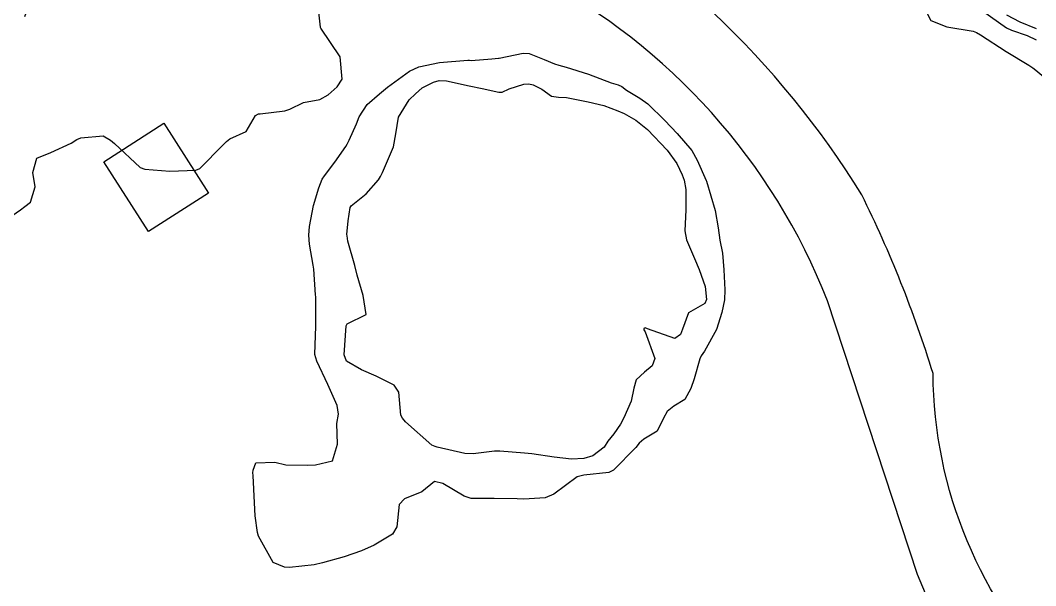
# Model space of a CAD drawing. Header units: metres. Extents: x 292545 to 299085, y 7450245 to 7463078.
# Drawn here: x 296590.5 to 296658.6, y 7454496.8 to 7454534.7 of the extents above; entities that cross this region are included whole.
import ezdxf

# ---------------------------------------------------------------- set-up
doc = ezdxf.new("R2010")
doc.units = ezdxf.units.M
for name, color, linetype in [('Curvas de Nivel 1m', 11, 'Continuous'), ('Curvas de Nivel 5m', 15, 'Continuous'), ('Edificações', 30, 'Continuous'), ('Vias Primárias', 230, 'Continuous')]:
    doc.layers.add(name, color=color, linetype=linetype)

msp = doc.modelspace()

# ---------------------------------------------------------------- linework, layer by layer
at = {"layer": 'Curvas de Nivel 1m', "flags": 128}
for points, elevation in [([(296589.636, 7454521.399), (296590.515, 7454522.009), (296590.806, 7454522.23), (296591.184, 7454522.513), (296591.502, 7454523.541), (296591.35, 7454524.512), (296591.605, 7454525.462), (296592.557, 7454525.859), (296593.92, 7454526.48), (296594.306, 7454526.735), (296594.568, 7454526.831), (296596.055, 7454526.971), (296596.566, 7454526.675), (296596.819, 7454526.447), (296598.547, 7454524.848), (296598.849, 7454524.728), (296600.545, 7454524.601), (296602.273, 7454524.656), (296602.547, 7454524.769), (296604.121, 7454526.357), (296604.335, 7454526.584), (296604.569, 7454526.762), (296605.659, 7454527.257), (296606.293, 7454528.333), (296606.484, 7454528.441), (296606.594, 7454528.456), (296608.257, 7454528.653), (296608.598, 7454528.773), (296609.508, 7454529.202), (296610.604, 7454529.422), (296611.155, 7454529.727), (296611.768, 7454530.268), (296612.099, 7454530.787), (296611.975, 7454532.267), (296610.662, 7454534.213), (296610.639, 7454534.257), (296610.635, 7454534.28), (296610.45, 7454536.052)], 677), ([(296651.037, 7454535.805), (296651.598, 7454534.722), (296652.668, 7454534.296), (296654.437, 7454533.99), (296654.664, 7454533.903), (296654.919, 7454533.757), (296656.646, 7454532.635), (296658.18, 7454531.717), (296658.447, 7454531.529), (296658.63, 7454531.376), (296660.342, 7454529.967)], 677), ([(296655.06, 7454535.376), (296656.668, 7454534.236), (296656.999, 7454534.068), (296658.055, 7454533.719), (296658.659, 7454533.417)], 676)]:
    msp.add_lwpolyline(points, dxfattribs=dict(at, elevation=elevation))
for points, elevation in [([(296624.244, 7454532.519), (296624.639, 7454532.495), (296625.65, 7454532.105), (296626.349, 7454531.813), (296626.629, 7454531.722), (296627.12, 7454531.594), (296628.623, 7454531.111), (296630.141, 7454530.531), (296630.616, 7454530.387), (296630.856, 7454530.287), (296631.171, 7454530.042), (296632.07, 7454529.49), (296632.604, 7454529.121), (296633.755, 7454528.008), (296634.58, 7454527.135), (296635.551, 7454525.985), (296635.924, 7454525.347), (296636.52, 7454523.97), (296636.542, 7454523.922), (296637.12, 7454521.964), (296637.318, 7454520.785), (296637.449, 7454519.966), (296637.621, 7454519.1), (296637.716, 7454517.961), (296637.783, 7454516.63), (296637.745, 7454515.96), (296637.565, 7454515.094), (296637.21, 7454513.968), (296636.408, 7454512.509), (296636.188, 7454512.199), (296636.089, 7454511.983), (296635.716, 7454510.654), (296635.493, 7454509.989), (296635.093, 7454509.265), (296634.361, 7454508.809), (296633.896, 7454508.466), (296633.659, 7454508.007), (296633.226, 7454507.124), (296632.332, 7454506.604), (296632.034, 7454506.317), (296631.811, 7454506.028), (296630.307, 7454504.506), (296629.994, 7454504.365), (296628.304, 7454504.184), (296627.862, 7454504.077), (296626.291, 7454502.904), (296625.728, 7454502.666), (296624.287, 7454502.572), (296623.83, 7454502.582), (296622.288, 7454502.619), (296620.746, 7454502.622), (296620.289, 7454502.758), (296618.862, 7454503.619), (296618.299, 7454503.759), (296617.434, 7454503.056), (296616.287, 7454502.587), (296615.925, 7454502.215), (296615.775, 7454500.703), (296615.481, 7454500.222), (296614.245, 7454499.487), (296613.394, 7454499.096), (296612.237, 7454498.7), (296610.781, 7454498.282), (296610.232, 7454498.163), (296608.564, 7454497.972), (296608.23, 7454497.998), (296607.468, 7454498.318), (296606.491, 7454500.087), (296606.426, 7454500.328), (296606.27, 7454501.455), (296606.22, 7454502.331), (296606.124, 7454504.155), (296606.109, 7454504.333), (296606.119, 7454504.519), (296606.313, 7454505.007), (296607.572, 7454505.059), (296608.311, 7454504.875), (296609.766, 7454504.841), (296610.312, 7454504.868), (296611.442, 7454505.147), (296611.781, 7454506.268), (296611.731, 7454507.653), (296611.858, 7454508.265), (296611.771, 7454508.854), (296611.138, 7454510.272), (296610.396, 7454511.836), (296610.274, 7454512.282), (296610.326, 7454514.185), (296610.327, 7454514.281), (296610.323, 7454516.163), (296610.321, 7454516.282), (296610.203, 7454518.016), (296610.164, 7454518.285), (296609.902, 7454519.704), (296609.86, 7454520.289), (296609.903, 7454520.888), (296610.167, 7454522.285), (296610.535, 7454523.487), (296610.768, 7454524.05), (296610.908, 7454524.276), (296611.617, 7454525.205), (296612.341, 7454526.262), (296612.427, 7454526.4), (296612.569, 7454526.672), (296613.061, 7454527.78), (296613.249, 7454528.253), (296613.784, 7454529.065), (296614.609, 7454529.8), (296615.134, 7454530.232), (296616.624, 7454531.31), (296617.234, 7454531.597), (296618.63, 7454531.907), (296620.522, 7454532.052), (296620.632, 7454532.043), (296620.757, 7454532.034), (296622.148, 7454532.145), (296622.588, 7454532.187), (296622.634, 7454532.197)], 678), ([(296624.906, 7454530.406), (296625.503, 7454530.107), (296626.148, 7454529.637), (296626.608, 7454529.579), (296627.155, 7454529.537), (296628.605, 7454529.246), (296629.659, 7454529.003), (296630.599, 7454528.654), (296631.015, 7454528.462), (296631.807, 7454528.032), (296632.584, 7454527.398), (296633.896, 7454526.007), (296634.554, 7454525.118), (296634.914, 7454524.362), (296635.038, 7454523.993), (296635.158, 7454523.366), (296635.165, 7454521.99), (296635.099, 7454520.591), (296635.201, 7454519.993), (296635.739, 7454518.729), (296636.053, 7454517.984), (296636.456, 7454516.846), (296636.544, 7454515.978), (296636.44, 7454515.715), (296635.333, 7454515.091), (296634.94, 7454513.995), (296634.792, 7454513.623), (296634.417, 7454513.36), (296632.581, 7454514.018), (296632.423, 7454514.065), (296632.344, 7454514.021), (296632.338, 7454513.937), (296632.421, 7454513.799), (296633.067, 7454512.013), (296632.89, 7454511.52), (296632.389, 7454511.092), (296631.827, 7454510.582), (296631.678, 7454510.03), (296631.49, 7454509.159), (296631.005, 7454508.04), (296630.781, 7454507.609), (296630.337, 7454506.961), (296629.924, 7454506.46), (296629.678, 7454506.056), (296628.913, 7454505.467), (296628.315, 7454505.309), (296627.489, 7454505.257), (296626.316, 7454505.398), (296624.826, 7454505.615), (296624.326, 7454505.648), (296622.68, 7454505.784), (296622.328, 7454505.784), (296620.88, 7454505.606), (296620.325, 7454505.636), (296618.464, 7454506.056), (296618.332, 7454506.097), (296618.118, 7454506.192), (296616.348, 7454507.761), (296616.138, 7454508), (296616.037, 7454508.215), (296615.901, 7454509.75), (296615.579, 7454510.222), (296614.382, 7454510.836), (296613.39, 7454511.248), (296612.397, 7454511.833), (296612.233, 7454512.262), (296612.378, 7454514.216), (296612.387, 7454514.26), (296612.424, 7454514.344), (296613.706, 7454514.972), (296613.513, 7454516.249), (296613.096, 7454517.621), (296612.941, 7454518.255), (296612.489, 7454519.891), (296612.424, 7454520.261), (296612.422, 7454520.333), (296612.508, 7454521.272), (296612.626, 7454522.154), (296612.71, 7454522.258), (296613.713, 7454523.066), (296614.541, 7454524.024), (296614.679, 7454524.238), (296614.81, 7454524.5), (296615.533, 7454526.225), (296615.694, 7454527.105), (296615.88, 7454528.221), (296616.605, 7454529.39), (296617.028, 7454529.787), (296617.464, 7454530.201), (296618.225, 7454530.585), (296618.618, 7454530.682), (296619.107, 7454530.672), (296620.615, 7454530.34), (296621.485, 7454530.151), (296622.611, 7454529.906), (296622.839, 7454529.909), (296623.312, 7454530.133), (296624.287, 7454530.452), (296624.616, 7454530.472)], 679)]:
    msp.add_lwpolyline(points, close=True, dxfattribs=dict(at, elevation=elevation))
at = {"layer": 'Curvas de Nivel 5m', "elevation": 675, "flags": 128}
msp.add_lwpolyline([(296656.677, 7454535.099), (296657.576, 7454534.63), (296658.668, 7454534.176)], dxfattribs=at)
at = {"layer": 'Edificações'}
msp.add_lwpolyline([(296596.106, 7454525.235), (296600.13, 7454527.811), (296603.129, 7454523.126), (296599.105, 7454520.55)], close=True, dxfattribs=at)
at = {"layer": 'Vias Primárias'}
for points in [[(296871.566, 7454249.95), (296817.964, 7454333.539, 0.088476), (296802.365, 7454350.394, -0.054944), (296782.563, 7454375.401, 0.045957), (296766.505, 7454404.231, 0.434057), (296747.976, 7454407.065, -0.078131), (296731.485, 7454397.811, -0.389272), (296719.059, 7454402.876, 0.021537), (296705.73, 7454428.208, -0.520838), (296706.662, 7454429.799, -0.005632), (296727.274, 7454440.956, -0.502821), (296731.193, 7454438.688, 0.036302), (296734.014, 7454433.109, 0.034359), (296738.135, 7454434.882, -0.014698), (296731.034, 7454449.064, 0.00028), (296696.694, 7454432.787, -0.55928), (296686.129, 7454435.44, -0.023639), (296660.397, 7454490.224, -0.195932), (296651.742, 7454511.006, 0.03994), (296646.955, 7454523.019, 0.132053), (296624.235, 7454544.426, 0.152018), (296596.475, 7454546.89, 0.154302), (296585.377, 7454536.159, 0.438926)], [(296721.498, 7454386.471), (296715.997, 7454399.419), (296703.216, 7454423.311, 0.473122), (296696.098, 7454424.722), (296686.251, 7454419.48), (296691.501, 7454407.769), (296676.038, 7454399.497), (296667.564, 7454417.255), (296682.011, 7454424.715, 0.334419), (296682.011, 7454433.92), (296664.82, 7454463.947), (296650.695, 7454497.516), (296644.659, 7454515.889, 0.180916), (296625.169, 7454537.645, 0.133733), (296603.175, 7454543.443, 0.321481), (296590.782, 7454534.964)]]:
    msp.add_lwpolyline(points, format="xyb", dxfattribs=at)

doc.saveas('drawing.dxf')
